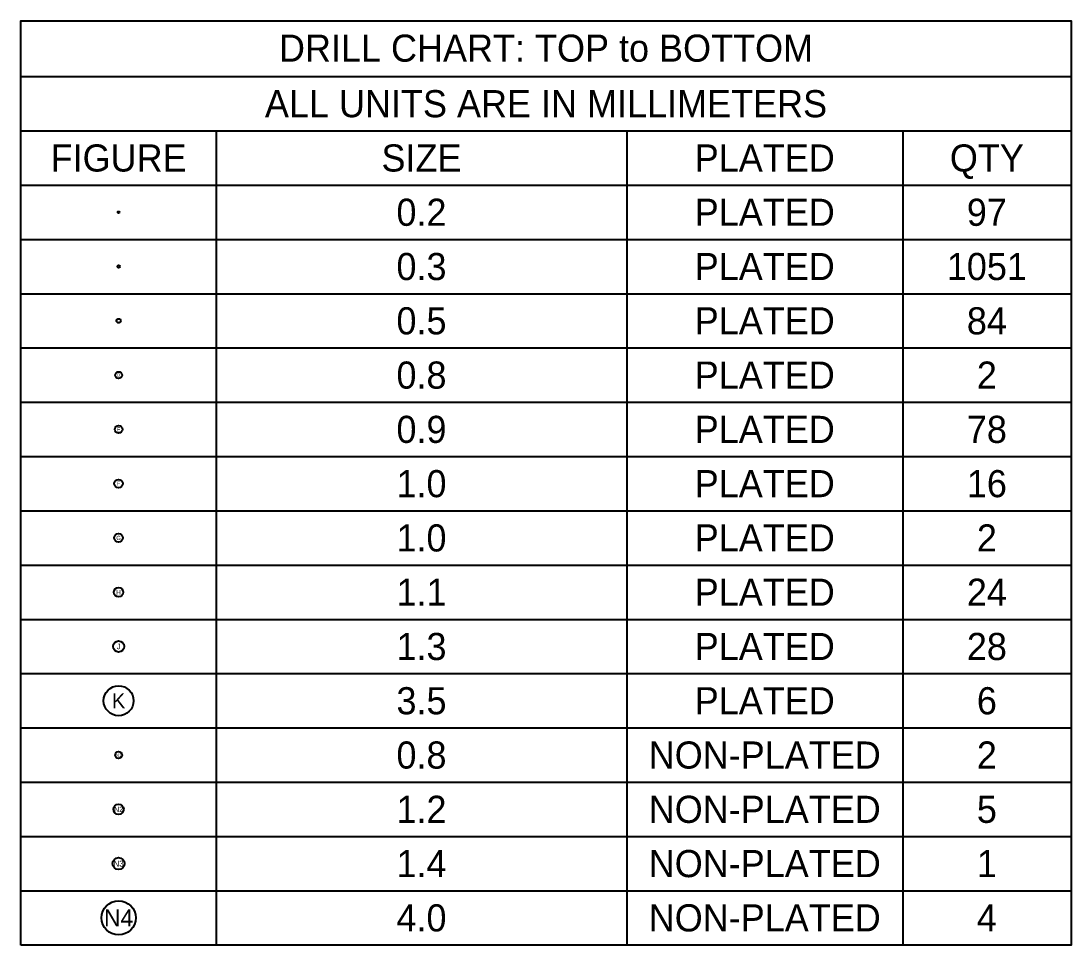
# Model space of a CAD drawing. Extents: x -12 to 315, y -10 to 160.
# Drawn here: x 192.5 to 315.3, y 20.7 to 128.8 of the extents above; entities that cross this region are included whole.
import ezdxf
from ezdxf.enums import TextEntityAlignment as Align

# ---------------------------------------------------------------- set-up
doc = ezdxf.new("R2010")
doc.units = 0
doc.layers.get('0').update_dxf_attribs({"linetype": 'CONTINUOUS'})
doc.layers.add('MA_NCLEGEND-1-6', color=231, linetype='CONTINUOUS')

# ---------------------------------------------------------------- blocks, each defined once
blk = doc.blocks.new('FIGURE_CIRCLE')
blk.add_circle((0, 0), 0.5)

msp = doc.modelspace()

# ---------------------------------------------------------------- linework, layer by layer
at = {"layer": 'MA_NCLEGEND-1-6'}
msp.add_lwpolyline([(192.5, 20.7), (192.5, 128.8), (315.3344, 128.8), (315.3344, 20.7)], close=True, dxfattribs=at)
for points in [[(192.5, 122.3), (315.3344, 122.3)], [(192.5, 115.95), (315.3344, 115.95)], [(215.3346, 115.95), (215.3346, 20.7)], [(263.366, 115.95), (263.366, 20.7)], [(295.6494, 115.95), (295.6494, 20.7)], [(192.5, 109.6), (315.3344, 109.6)], [(192.5, 103.25), (315.3344, 103.25)], [(192.5, 96.9), (315.3344, 96.9)], [(192.5, 90.55), (315.3344, 90.55)], [(192.5, 84.2), (315.3344, 84.2)], [(192.5, 77.85), (315.3344, 77.85)], [(192.5, 71.5), (315.3344, 71.5)], [(192.5, 65.15), (315.3344, 65.15)], [(192.5, 58.8), (315.3344, 58.8)], [(192.5, 52.45), (315.3344, 52.45)], [(192.5, 46.1), (315.3344, 46.1)], [(192.5, 39.75), (315.3344, 39.75)], [(192.5, 33.4), (315.3344, 33.4)], [(192.5, 27.05), (315.3344, 27.05)]]:
    msp.add_lwpolyline(points, dxfattribs=at)

# ---------------------------------------------------------------- block references
for p, xscale, yscale in [((203.9173, 106.425), 0.2, 0.2), ((203.9173, 100.075), 0.3, 0.3), ((203.9173, 93.725), 0.5, 0.5), ((203.9173, 87.375), 0.8, 0.8), ((203.9173, 81.025), 0.9, 0.9), ((203.9173, 61.975), 1.1, 1.1), ((203.9173, 55.625), 1.3, 1.3), ((203.9173, 49.275), 3.5, 3.5), ((203.9173, 42.925), 0.8, 0.8), ((203.9173, 36.575), 1.2, 1.2), ((203.9173, 30.225), 1.4, 1.4), ((203.9173, 23.875), 4, 4)]:
    msp.add_blockref('FIGURE_CIRCLE', p, dxfattribs=dict(at, xscale=xscale, yscale=yscale))
for p in [(203.9173, 74.675), (203.9173, 68.325)]:
    msp.add_blockref('FIGURE_CIRCLE', p, dxfattribs=at)

# ---------------------------------------------------------------- texts
at = {"layer": 'MA_NCLEGEND-1-6', "width": 0.992}
for s, p in [('DRILL CHART: TOP to BOTTOM', (253.9172, 124.0375)), ('ALL UNITS ARE IN MILLIMETERS', (253.9172, 117.5375)), ('FIGURE', (203.9173, 111.1875)), ('SIZE', (239.3503, 111.1875)), ('PLATED', (279.5077, 111.1875)), ('QTY', (305.4919, 111.1875)), ('0.2', (239.3503, 104.8375)), ('PLATED', (279.5077, 104.8375)), ('97', (305.4919, 104.8375)), ('0.3', (239.3503, 98.4875)), ('PLATED', (279.5077, 98.4875)), ('1051', (305.4919, 98.4875)), ('0.5', (239.3503, 92.1375)), ('PLATED', (279.5077, 92.1375)), ('84', (305.4919, 92.1375)), ('0.8', (239.3503, 85.7875)), ('PLATED', (279.5077, 85.7875)), ('2', (305.4919, 85.7875)), ('0.9', (239.3503, 79.4375)), ('PLATED', (279.5077, 79.4375)), ('78', (305.4919, 79.4375)), ('1.0', (239.3503, 73.0875)), ('PLATED', (279.5077, 73.0875)), ('16', (305.4919, 73.0875)), ('1.0', (239.3503, 66.7375)), ('PLATED', (279.5077, 66.7375)), ('2', (305.4919, 66.7375)), ('1.1', (239.3503, 60.3875)), ('PLATED', (279.5077, 60.3875)), ('24', (305.4919, 60.3875)), ('1.3', (239.3503, 54.0375)), ('PLATED', (279.5077, 54.0375)), ('28', (305.4919, 54.0375)), ('3.5', (239.3503, 47.6875)), ('PLATED', (279.5077, 47.6875)), ('6', (305.4919, 47.6875)), ('0.8', (239.3503, 41.3375)), ('NON-PLATED', (279.5077, 41.3375)), ('2', (305.4919, 41.3375)), ('1.2', (239.3503, 34.9875)), ('NON-PLATED', (279.5077, 34.9875)), ('5', (305.4919, 34.9875)), ('1.4', (239.3503, 28.6375)), ('NON-PLATED', (279.5077, 28.6375)), ('1', (305.4919, 28.6375)), ('4.0', (239.3503, 22.2875)), ('NON-PLATED', (279.5077, 22.2875)), ('4', (305.4919, 22.2875))]:
    msp.add_text(s, height=3.175, dxfattribs=at).set_placement(p, align=Align.CENTER)
at = {"layer": 'MA_NCLEGEND-1-6'}
for s, height, p in [('A', 0.1, (203.9173, 106.425)), ('B', 0.15, (203.9173, 100.075)), ('C', 0.25, (203.9173, 93.725)), ('D', 0.4, (203.9173, 87.375)), ('E', 0.45, (203.9173, 81.025)), ('F', 0.5, (203.9173, 74.675)), ('G', 0.5, (203.9173, 68.325)), ('H', 0.55, (203.9173, 61.975)), ('J', 0.65, (203.9173, 55.625)), ('K', 1.75, (203.9173, 49.275)), ('N1', 0.4, (203.9173, 42.925)), ('N2', 0.6, (203.9173, 36.575)), ('N3', 0.7, (203.9173, 30.225)), ('N4', 2, (203.9173, 23.875))]:
    msp.add_text(s, height=height, dxfattribs=at).set_placement(p, align=Align.MIDDLE_CENTER)

doc.saveas('drawing.dxf')
